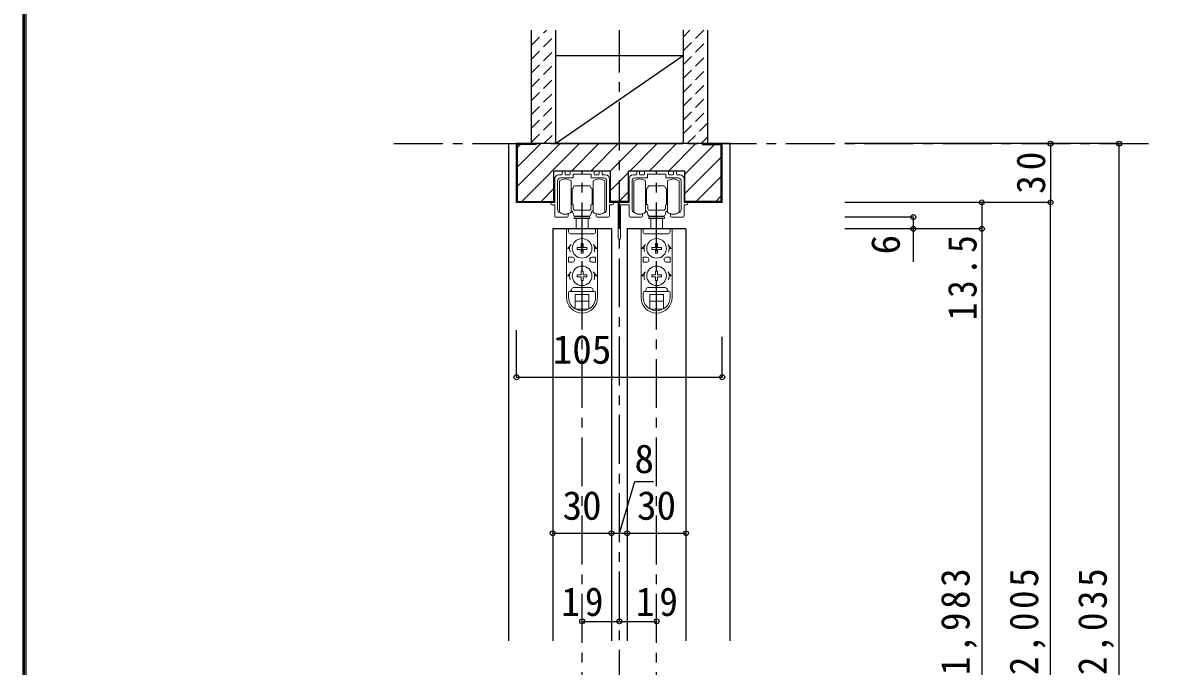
# Model space of a CAD drawing. Units: millimetres, scale not verified. Extents: x -973 to 977, y -718 to 696.
# Drawn here: x -973 to -395, y -327 to 1 of the extents above; entities that cross this region are included whole.
import ezdxf
from ezdxf.enums import TextEntityAlignment as Align

# ---------------------------------------------------------------- set-up
doc = ezdxf.new("R2010")
doc.units = ezdxf.units.MM
doc.header["$LTSCALE"] = 5
doc.header["$PDMODE"] = 32
doc.header["$PDSIZE"] = 2.5
doc.linetypes.add('CHAIN1', pattern=[8, 5, -1, 1, -1])
doc.linetypes.add('DASHED1', pattern=[1.8, 1.2, -0.6])
for name, color, linetype in [('0-1_通り芯', 4, 'CHAIN1'), ('0-2_柱', 3, 'Continuous'), ('0-3_仕上げ', 2, 'Continuous'), ('0-4_枠', 3, 'Continuous'), ('0-6_扉', 6, 'Continuous'), ('0-B_寸法', 7, 'Continuous'), ('0-C_ハッチ', 4, 'DASHED1'), ('F-1_枠', 6, 'Continuous')]:
    doc.layers.add(name, color=color, linetype=linetype)
doc.layers.add('0-7_金物', color=7, linetype='Continuous', lineweight=18)
doc.styles.add('ＭＳ ゴシック', font='')
doc.styles.get('ＭＳ ゴシック').set_extended_font_data('MS Gothic')

# ---------------------------------------------------------------- blocks, each defined once
blk = doc.blocks.new('戸車(上吊)')
at = {"layer": '0-7_金物'}
for p, q in [((-11.601, 12.792), (-11.601, 28.792)), ((-5.601, 28.792), (-5.601, 20.792)), ((-5.601, 24.792), (-5.301, 24.792)), ((-5.601, 23.292), (-5.101, 23.292)), ((-5.101, 24.592), (-5.301, 24.792)), ((-5.301, 23.292), (-5.101, 23.492)), ((-5.101, 24.792), (-5.101, 20.792)), ((-5.001, 24.792), (-5.101, 24.792)), ((-3.501, 26.292), (-0.001, 26.292)), ((3.499, 26.292), (-0.001, 26.292)), ((4.999, 24.792), (5.099, 24.792)), ((5.099, 24.792), (5.099, 20.792)), ((5.099, 24.592), (5.299, 24.792)), ((5.299, 23.292), (5.099, 23.492)), ((5.599, 23.292), (5.099, 23.292)), ((5.599, 24.792), (5.299, 24.792)), ((5.599, 28.792), (5.599, 20.792)), ((11.599, 12.792), (11.599, 28.792)), ((-5.601, 20.792), (-5.601, 12.792)), ((-5.601, 18.292), (-5.101, 18.292)), ((-5.101, 18.092), (-5.301, 18.292)), ((-5.101, 16.792), (-5.101, 20.792)), ((5.099, 16.792), (5.099, 20.792)), ((5.099, 18.092), (5.299, 18.292)), ((5.599, 18.292), (5.099, 18.292)), ((5.599, 20.792), (5.599, 12.792)), ((-5.601, 16.792), (-5.301, 16.792)), ((-5.101, 16.992), (-5.301, 16.792)), ((-5.001, 16.792), (-5.101, 16.792)), ((-4.501, 14.792), (-4.501, 16.292)), ((-3.501, 13.792), (-0.001, 13.792)), ((3.499, 13.792), (-0.001, 13.792)), ((4.499, 14.792), (4.499, 16.292)), ((4.999, 16.792), (5.099, 16.792)), ((5.099, 16.992), (5.299, 16.792)), ((5.599, 16.792), (5.299, 16.792)), ((-4.001, 10.492), (-4.001, 9.492)), ((3.999, 10.492), (-4.001, 10.492)), ((-4.001, 9.492), (3.999, 9.492)), ((-0.001, 10.792), (-3.501, 10.792)), ((-3.001, 10.792), (-3.001, 10.492)), ((-3.001, 4.292), (-3.001, 9.492)), ((-0.001, 10.792), (3.499, 10.792)), ((2.999, 10.792), (2.999, 10.492)), ((2.999, 9.492), (2.999, 4.292)), ((3.999, 10.492), (3.999, 9.492)), ((-7.9, 4.292), (-7.9, -30.608)), ((-7.857, 4.292), (7.943, 4.292)), ((-6.9, 4.292), (-6.9, 2.792)), ((-5.9, 1.792), (5.9, 1.792)), ((6.9, 4.292), (6.9, 2.792)), ((7.9, 4.292), (7.9, -30.608)), ((-5.657, -3.708), (-7.5, -5.708)), ((-6.4, -5.708), (-7.5, -5.708)), ((-0.52, -5.188), (-2.45, -5.222)), ((-2.45, -5.222), (-2.45, -6.194)), ((-0.52, -5.188), (-0.486, -3.258)), ((0.486, -3.258), (-0.486, -3.258)), ((0.52, -5.188), (0.486, -3.258)), ((0.52, -5.188), (2.45, -5.222)), ((2.45, -6.194), (2.45, -5.222)), ((5.657, -3.708), (7.5, -5.708)), ((6.4, -5.708), (7.5, -5.708)), ((-6.9, -10.208), (-6.9, -12.708)), ((-4.9, -10.208), (-6.9, -10.208)), ((-3.9, -11.208), (-3.9, -11.708)), ((-0.52, -6.227), (-2.45, -6.194)), ((-0.52, -6.227), (-0.486, -8.158)), ((-0.486, -8.158), (0.486, -8.158)), ((0.52, -6.227), (0.486, -8.158)), ((0.52, -6.227), (2.45, -6.194)), ((3.9, -11.208), (3.9, -11.708)), ((4.9, -10.208), (6.9, -10.208)), ((6.9, -10.208), (6.9, -12.708)), ((-4.9, -12.708), (-6.9, -12.708)), ((-0.52, -19.188), (-0.486, -17.258)), ((0.486, -17.258), (-0.486, -17.258)), ((0.52, -19.188), (0.486, -17.258)), ((4.9, -12.708), (6.9, -12.708)), ((-5.657, -17.708), (-7.5, -19.708)), ((-6.4, -19.708), (-7.5, -19.708)), ((-0.52, -19.188), (-2.45, -19.222)), ((-2.45, -19.222), (-2.45, -20.194)), ((-0.52, -20.227), (-2.45, -20.194)), ((-0.52, -20.227), (-0.486, -22.158)), ((-0.486, -22.158), (0.486, -22.158)), ((0.52, -20.227), (0.486, -22.158)), ((0.52, -19.188), (2.45, -19.222)), ((0.52, -20.227), (2.45, -20.194)), ((2.45, -20.194), (2.45, -19.222)), ((5.657, -17.708), (7.5, -19.708)), ((6.4, -19.708), (7.5, -19.708)), ((-6.9, -30.608), (-6.9, -28.208)), ((-6.4, -27.708), (6.4, -27.708)), ((-4.4, -25.708), (4.4, -25.708)), ((6.9, -30.608), (6.9, -28.208)), ((-3.5, -29.208), (3.5, -29.208)), ((-3.5, -36.554), (-3.5, -29.208)), ((-3.5, -32.708), (3.5, -32.708)), ((3.5, -36.554), (3.5, -29.208)), ((-3.028, -36.808), (3.028, -36.808))]:
    blk.add_line(p, q, dxfattribs=at)
for centre in [(0, -5.708), (0, -19.708)]:
    blk.add_circle(centre, 5, dxfattribs=at)
for centre, radius, start, end in [((-8.601, 24.792), 5, 53.1301, 126.8699), ((8.599, 24.792), 5, 53.1301, 126.8699), ((-5.001, 25.292), 0.5, 270, 0), ((-3.501, 25.292), 1, 90, 180), ((3.499, 25.292), 1, 0, 90), ((4.999, 25.292), 0.5, 180, 270), ((-8.601, 16.792), 5, 233.1301, 306.8699), ((-6.501, 11.792), 2, 0, 63.25632), ((-5.001, 16.292), 0.5, 0, 90), ((-3.501, 14.792), 1, 180, 270), ((-3.501, 11.792), 1, 180, 270), ((3.499, 14.792), 1, 270, 0), ((3.499, 11.792), 1, 270, 0), ((4.999, 16.292), 0.5, 90, 180), ((6.499, 11.792), 2, 116.74368, 180), ((8.599, 16.792), 5, 233.1301, 306.8699), ((-5.9, 2.792), 1, 180, 270), ((5.9, 2.792), 1, 270, 0), ((0, -5.708), 6.4, 167.82427, 198.20996), ((0, -5.708), 6.4, 341.79004, 12.17573), ((-4.9, -11.208), 1, 0, 90), ((4.9, -11.208), 1, 90, 180), ((-4.9, -11.708), 1, 270, 0), ((4.9, -11.708), 1, 180, 270), ((0, -19.708), 6.4, 167.82427, 198.20996), ((0, -19.708), 6.4, 341.79004, 12.17573), ((-6.4, -28.208), 0.5, 90, 180), ((-6.4, -26.708), 1, 270, 0), ((-4.4, -26.708), 1, 90, 180), ((4.4, -26.708), 1, 0, 90), ((6.4, -26.708), 1, 180, 270), ((6.4, -28.208), 0.5, 0, 90), ((0, -30.808), 7.9, 180, 0), ((0, -30.608), 6.9, 180, 0)]:
    blk.add_arc(centre, radius, start, end, dxfattribs=at)
blk = doc.blocks.new('レール金具(全般)')
at = {"layer": '0-7_金物'}
for p, q in [((-10.65, 6.888), (-12, 6.888)), ((-10.15, 8.388), (-10.15, 7.388)), ((-9.15, 8.888), (-9.65, 8.888)), ((-8.65, 7.388), (-8.65, 8.388)), ((-6.65, 6.888), (-8.15, 6.888)), ((-6.15, 8.388), (-6.15, 7.388)), ((5.65, 8.888), (-5.65, 8.888)), ((-4.65, 5.688), (-4.65, 7.088)), ((4.65, 7.088), (4.65, 5.688)), ((6.15, 7.388), (6.15, 8.388)), ((8.15, 6.888), (6.65, 6.888)), ((8.65, 8.388), (8.65, 7.388)), ((9.65, 8.888), (9.15, 8.888)), ((10.15, 7.388), (10.15, 8.388)), ((12, 6.888), (10.65, 6.888)), ((-12.5, -10.898), (-12.5, 3.888)), ((-11, 5.388), (-4.95, 5.388)), ((4.95, 5.388), (11, 5.388)), ((12.5, 3.888), (12.5, -10.898)), ((-13.5, -14.612), (-7.65, -14.612)), ((-7.15, -14.112), (-7.15, -13.224)), ((7.15, -13.224), (7.15, -14.112)), ((7.65, -14.612), (13.5, -14.612))]:
    blk.add_line(p, q, dxfattribs=at)
for points in [[(-4.35, 7.388), (-0.3, 7.388), (0, 7.688), (0.3, 7.388), (4.35, 7.388)], [(-14, 4.888), (-14, -7.112), (-15.4, -7.112)], [(15.4, -7.112), (14, -7.112), (14, 4.888)], [(-15.4, -8.312), (-14, -8.312), (-14, -14.112)], [(14, -14.112), (14, -8.312), (15.4, -8.312)]]:
    blk.add_lwpolyline(points, dxfattribs=at)
for centre, radius, start, end in [((-12, 4.888), 2, 90, 180), ((-10.65, 7.388), 0.5, 270, 0), ((-9.65, 8.388), 0.5, 90, 180), ((-9.15, 8.388), 0.5, 0, 90), ((-8.15, 7.388), 0.5, 180, 270), ((-6.65, 7.388), 0.5, 270, 0), ((-5.65, 8.388), 0.5, 90, 180), ((-4.35, 7.088), 0.3, 90, 180), ((4.35, 7.088), 0.3, 360, 90), ((5.65, 8.388), 0.5, 360, 90), ((6.65, 7.388), 0.5, 180, 270), ((8.15, 7.388), 0.5, 270, 360), ((9.15, 8.388), 0.5, 90, 180), ((9.65, 8.388), 0.5, 360, 90), ((10.65, 7.388), 0.5, 180, 270), ((12, 4.888), 2, 0, 90), ((-11, 3.888), 1.5, 90, 180), ((-4.95, 5.688), 0.3, 270, 360), ((4.95, 5.688), 0.3, 180, 270), ((11, 3.888), 1.5, 0, 90), ((-15.4, -7.712), 0.6, 90, 270), ((-12.2, -10.898), 0.3, 180, 192.08406), ((-10.538, -10.542), 2, 192.08406, 228.89829), ((10.538, -10.542), 2, 311.10171, 347.91594), ((12.2, -10.898), 0.3, 347.91594, 0), ((15.4, -7.712), 0.6, 270, 90), ((-13.5, -14.112), 0.5, 180, 270), ((-8.771, -8.112), 5, 231.94944, 269.54933), ((-8.85, -8.112), 5, 270.45826, 285.31651), ((-7.65, -14.112), 0.5, 270, 0), ((-7.45, -13.224), 0.3, 360, 105.31651), ((7.45, -13.224), 0.3, 74.68349, 180), ((7.65, -14.112), 0.5, 180, 270), ((8.85, -8.112), 5, 254.68349, 269.54174), ((8.771, -8.112), 5, 270.45067, 308.05056), ((13.5, -14.112), 0.5, 270, 0)]:
    blk.add_arc(centre, radius, start, end, dxfattribs=at)
blk = doc.blocks.new('レール金物(幕板付)')
at = {"layer": '0-7_金物'}
for p, q in [((-13.092, 7.847), (-11.742, 7.847)), ((-6.042, 6.347), (-12.092, 6.347)), ((-11.242, 8.347), (-11.242, 9.347)), ((-10.742, 9.847), (-10.242, 9.847)), ((-9.742, 9.347), (-9.742, 8.347)), ((-9.242, 7.847), (-7.742, 7.847)), ((-7.242, 8.347), (-7.242, 9.347)), ((-6.742, 9.847), (4.558, 9.847)), ((-5.742, 8.047), (-5.742, 6.647)), ((3.558, 6.647), (3.558, 8.047)), ((9.908, 6.347), (3.858, 6.347)), ((5.058, 9.347), (5.058, 8.347)), ((5.558, 7.847), (7.058, 7.847)), ((7.558, 8.347), (7.558, 9.347)), ((8.058, 9.847), (8.558, 9.847)), ((9.058, 9.347), (9.058, 8.347)), ((9.558, 7.847), (10.908, 7.847)), ((-13.592, 4.847), (-13.592, -9.939)), ((11.408, -9.939), (11.408, 4.847)), ((17.308, -24.553), (17.308, -7.553)), ((18.508, -6.353), (18.508, -24.553)), ((-8.742, -13.653), (-14.592, -13.653)), ((-8.242, -12.265), (-8.242, -13.153)), ((6.058, -13.153), (6.058, -12.265)), ((6.437, -11.975), (7.679, -12.153)), ((12.408, -13.653), (6.558, -13.653))]:
    blk.add_line(p, q, dxfattribs=at)
for points in [[(-16.492, -6.153), (-15.092, -6.153), (-15.092, 5.847)], [(3.258, 8.347), (-0.792, 8.347), (-1.092, 8.647), (-1.392, 8.347), (-5.442, 8.347)], [(12.908, 5.847), (12.908, -6.153), (18.308, -6.153)], [(-15.092, -13.153), (-15.092, -7.353), (-16.492, -7.353)], [(17.108, -7.353), (12.908, -7.353), (12.908, -13.153)]]:
    blk.add_lwpolyline(points, dxfattribs=at)
for centre, radius, start, end in [((-13.092, 5.847), 2, 90, 180), ((-12.092, 4.847), 1.5, 90, 180), ((-11.742, 8.347), 0.5, 270, 0), ((-10.742, 9.347), 0.5, 90, 180), ((-10.242, 9.347), 0.5, 0, 90), ((-9.242, 8.347), 0.5, 180, 270), ((-7.742, 8.347), 0.5, 270, 0), ((-6.742, 9.347), 0.5, 90, 180), ((-6.042, 6.647), 0.3, 270, 360), ((-5.442, 8.047), 0.3, 90, 180), ((3.258, 8.047), 0.3, 360, 90), ((3.858, 6.647), 0.3, 180, 270), ((4.558, 9.347), 0.5, 360, 90), ((5.558, 8.347), 0.5, 180, 270), ((7.058, 8.347), 0.5, 270, 360), ((8.058, 9.347), 0.5, 90, 180), ((8.558, 9.347), 0.5, 360, 90), ((9.558, 8.347), 0.5, 180, 270), ((9.908, 4.847), 1.5, 0, 90), ((10.908, 5.847), 2, 0, 90), ((-16.492, -6.753), 0.6, 90, 270), ((-13.292, -9.939), 0.3, 180, 192.08406), ((-11.63, -9.583), 2, 192.08406, 228.89829), ((-9.863, -7.153), 5, 231.94944, 270), ((7.679, -7.153), 5, 270, 308.05056), ((9.446, -9.583), 2, 311.10171, 347.91594), ((11.108, -9.939), 0.3, 347.91594, 0), ((17.108, -7.553), 0.2, 360, 90), ((18.308, -6.353), 0.2, 0, 90), ((-14.592, -13.153), 0.5, 180, 270), ((-9.95, -7.112), 5.042, 270.99736, 285.28454), ((-8.742, -13.153), 0.5, 270, 0), ((-8.542, -12.265), 0.3, 360, 105.31651), ((6.358, -12.265), 0.3, 74.68349, 180), ((6.558, -13.153), 0.5, 180, 270), ((12.408, -13.153), 0.5, 270, 360), ((17.908, -24.553), 0.6, 180, 0)]:
    blk.add_arc(centre, radius, start, end, dxfattribs=at)

msp = doc.modelspace()

# ---------------------------------------------------------------- linework, layer by layer
at = {"layer": '0-1_通り芯'}
for p, q in [((-668.877, -584.075), (-668.877, -2.5)), ((-783.877, -60.5), (-394.877, -60.5)), ((-687.877, -555.5), (-687.877, -74.5)), ((-649.877, -555.5), (-649.877, -74.5))]:
    msp.add_line(p, q, dxfattribs=at)
at = {"layer": '0-2_柱'}
for p, q in [((-701.377, -15.5), (-636.377, -15.5)), ((-701.377, -60.5), (-636.377, -60.5))]:
    msp.add_line(p, q, dxfattribs=at)
at = {"layer": '0-2_柱', "color": 7}
msp.add_line((-701.377, -60.5), (-636.377, -15.5), dxfattribs=at)
at = {"layer": '0-3_仕上げ'}
for p, q in [((-713.877, -2.5), (-713.877, -60.5)), ((-701.377, -2.5), (-701.377, -60.5)), ((-636.377, -2.5), (-636.377, -60.5)), ((-623.877, -2.5), (-623.877, -60.5))]:
    msp.add_line(p, q, dxfattribs=at)
at = {"layer": '0-4_枠', "color": 4}
for p, q in [((-725.377, -60.5), (-721.377, -60.5)), ((-725.377, -60.5), (-725.377, -314.49)), ((-612.377, -60.5), (-616.377, -60.5)), ((-612.377, -314.49), (-612.377, -60.5))]:
    msp.add_line(p, q, dxfattribs=at)
at = {"layer": '0-4_枠'}
for p, q in [((-721.377, -90.5), (-721.377, -60.5)), ((-616.377, -60.5), (-721.377, -60.5)), ((-720.877, -90), (-720.877, -61)), ((-711.377, -61), (-720.877, -61)), ((-711.377, -61), (-711.377, -60.5)), ((-626.377, -61), (-626.377, -60.5)), ((-626.377, -61), (-616.877, -61)), ((-616.877, -90), (-616.877, -61)), ((-616.377, -90.5), (-616.377, -60.5)), ((-702.277, -90.5), (-702.277, -74.5)), ((-673.477, -74.5), (-702.277, -74.5)), ((-673.477, -90.5), (-673.477, -74.5)), ((-664.277, -90.5), (-664.277, -74.5)), ((-635.477, -74.5), (-664.277, -74.5)), ((-635.477, -90.5), (-635.477, -74.5)), ((-702.277, -90.5), (-721.377, -90.5)), ((-720.877, -90), (-702.277, -90)), ((-664.277, -90), (-673.477, -90)), ((-664.277, -90.5), (-673.477, -90.5)), ((-616.877, -90), (-635.477, -90)), ((-616.377, -90.5), (-635.477, -90.5))]:
    msp.add_line(p, q, dxfattribs=at)
at = {"layer": '0-6_扉'}
for p, q in [((-672.877, -104), (-702.877, -104)), ((-702.877, -104), (-702.877, -314.49)), ((-672.877, -104), (-672.877, -314.49)), ((-634.877, -104), (-664.877, -104)), ((-664.877, -104), (-664.877, -314.49)), ((-634.877, -104), (-634.877, -314.49))]:
    msp.add_line(p, q, dxfattribs=at)
at = {"layer": '0-B_寸法', "color": 4}
for p, q in [((-413.877, -60.5), (-553.877, -60.5)), ((-448.877, -60.5), (-448.877, -90.5)), ((-413.877, -555.5), (-413.877, -60.5)), ((-448.877, -90.5), (-553.877, -90.5)), ((-483.877, -90.5), (-483.877, -104)), ((-448.877, -552.5), (-448.877, -90.5)), ((-518.877, -98), (-553.877, -98)), ((-518.877, -98), (-518.877, -120.79)), ((-483.877, -104), (-553.877, -104)), ((-483.877, -104), (-483.877, -547)), ((-721.377, -179.804), (-721.377, -155.746)), ((-616.377, -179.804), (-616.377, -159.246)), ((-721.377, -179.804), (-616.377, -179.804)), ((-702.877, -259.49), (-634.877, -259.49)), ((-687.877, -304.49), (-668.877, -304.49)), ((-668.877, -304.49), (-649.877, -304.49))]:
    msp.add_line(p, q, dxfattribs=at)
msp.add_lwpolyline([(-668.877, -259.49), (-660.916, -233.137), (-651.414, -233.137)], dxfattribs=at)
at = {"layer": '0-B_寸法'}
for p in [(-448.877, -60.5), (-413.877, -60.5), (-483.877, -90.5), (-448.877, -90.5), (-518.877, -98), (-518.877, -104), (-483.877, -104), (-721.377, -179.804), (-616.377, -179.804), (-702.877, -259.49), (-672.877, -259.49), (-664.877, -259.49), (-634.877, -259.49), (-687.877, -304.49), (-668.877, -304.49), (-649.877, -304.49)]:
    msp.add_point(p, dxfattribs=at)
at = {"layer": '0-C_ハッチ'}
for p, q in [((-713.877, -10.395), (-705.982, -2.5)), ((-713.877, -17.466), (-701.377, -4.966)), ((-636.377, -6.032), (-632.845, -2.5)), ((-636.377, -13.103), (-625.774, -2.5)), ((-636.377, -20.174), (-623.877, -7.674)), ((-713.877, -24.537), (-701.377, -12.037)), ((-636.377, -27.246), (-623.877, -14.746)), ((-713.877, -31.608), (-701.377, -19.108)), ((-636.377, -34.317), (-623.877, -21.817)), ((-713.877, -38.679), (-701.377, -26.179)), ((-636.377, -41.388), (-623.877, -28.888)), ((-713.877, -45.751), (-701.377, -33.251)), ((-713.877, -52.822), (-701.377, -40.322)), ((-636.377, -48.459), (-623.877, -35.959)), ((-636.377, -55.53), (-623.877, -43.03)), ((-713.877, -59.893), (-701.377, -47.393)), ((-634.276, -60.5), (-623.877, -50.101)), ((-707.413, -60.5), (-701.377, -54.464)), ((-627.205, -60.5), (-623.877, -57.172))]:
    msp.add_line(p, q, dxfattribs=at)
at = {"layer": '0-C_ハッチ', "linetype": 'Continuous'}
for p, q in [((-720.877, -82.271), (-699.106, -60.5)), ((-720.877, -72.372), (-709.005, -60.5)), ((-720.877, -62.472), (-719.405, -61)), ((-718.706, -90), (-689.206, -60.5)), ((-693.307, -74.5), (-679.307, -60.5)), ((-683.407, -74.5), (-669.407, -60.5)), ((-673.508, -74.5), (-659.508, -60.5)), ((-663.608, -74.5), (-649.608, -60.5)), ((-653.709, -74.5), (-639.709, -60.5)), ((-643.809, -74.5), (-629.809, -60.5)), ((-635.477, -76.067), (-620.41, -61)), ((-635.477, -85.967), (-616.877, -67.367)), ((-673.477, -84.369), (-664.277, -75.169)), ((-616.877, -77.266), (-629.611, -90)), ((-702.277, -83.47), (-708.807, -90)), ((-669.209, -90), (-664.277, -85.068)), ((-619.711, -90), (-616.877, -87.166))]:
    msp.add_line(p, q, dxfattribs=at)
at = {"layer": 'F-1_枠'}
for p, q in [((-973.347, 695.833), (-973.347, -700.833)), ((-972.514, 695.833), (-972.514, -700.833)), ((-971.68, 695.833), (-971.68, -700.833))]:
    msp.add_line(p, q, dxfattribs=at)

# ---------------------------------------------------------------- block references
at = {"layer": '0-7_金物'}
for name, p in [('レール金具(全般)', (-687.877, -83.388)), ('戸車(上吊)', (-687.876, -108.292)), ('戸車(上吊)', (-649.876, -108.292))]:
    msp.add_blockref(name, p, dxfattribs=at)
at = {"layer": '0-7_金物', "xscale": -1}
msp.add_blockref('レール金物(幕板付)', (-650.969, -84.347), dxfattribs=at)

# ---------------------------------------------------------------- texts
at = {"layer": '0-B_寸法', "style": 'ＭＳ ゴシック'}
msp.add_text('6', height=14.66, rotation=90, dxfattribs=at).set_placement((-521.377, -117.082), align=Align.BOTTOM_LEFT)
for s, p in [('105', (-702.877, -177.304)), ('8', (-661.165, -233.137)), ('30', (-697.877, -256.99)), ('30', (-659.877, -256.99))]:
    msp.add_text(s, height=14.66, dxfattribs=at).set_placement(p, align=Align.BOTTOM_LEFT)
at = {"layer": '0-B_寸法', "char_height": 14.66, "attachment_point": 7, "rotation": 90, "style": 'ＭＳ ゴシック'}
for s, insert in [('\\T1.27;\\W0.95;30', (-451.377, -86.125)), ('\\T1.28;\\W0.9;13.5', (-486.377, -150.75)), ('\\T1.19;\\W0.95;ＤＨ＝1,983', (-486.377, -399.809)), ('\\T1.19;\\W0.95;枠内＝2,005', (-451.377, -399.809)), ('\\T1.19;\\W0.95;枠外＝2,035', (-416.377, -399.809))]:
    msp.add_mtext(s, dxfattribs=dict(at, insert=insert))
at = {"layer": '0-B_寸法', "char_height": 14.66, "attachment_point": 7, "style": 'ＭＳ ゴシック'}
for insert in [(-698.502, -301.99), (-660.502, -301.99)]:
    msp.add_mtext('\\T1.27;\\W0.95;19', dxfattribs=dict(at, insert=insert))

doc.saveas('drawing.dxf')
